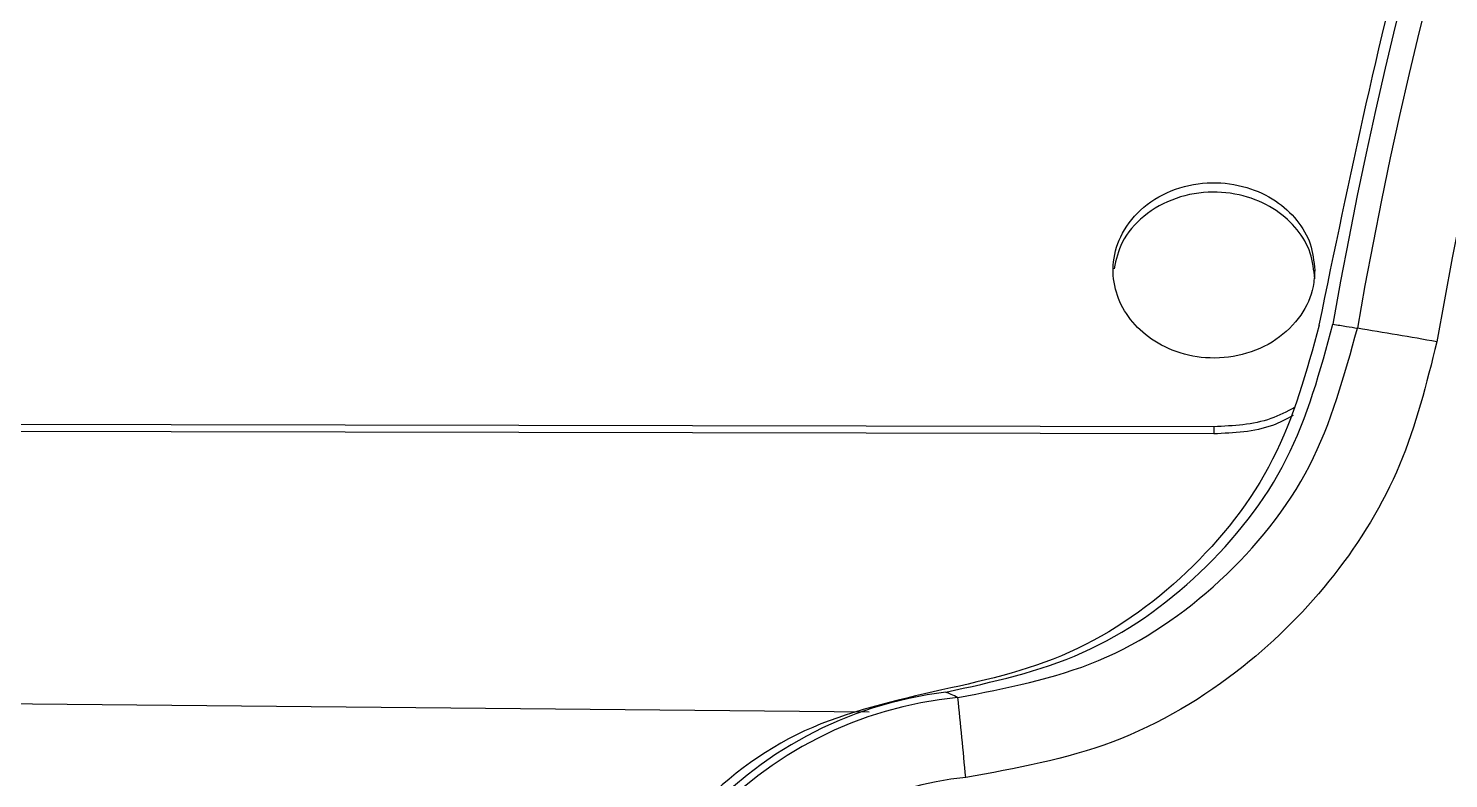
# Model space of a CAD drawing. Header units: millimetres. Extents: x 2384 to 4064, y 886 to 2074.
# Drawn here: x 2781.81 to 2813.5, y 1814.89 to 1831.64 of the extents above; entities that cross this region are included whole.
import ezdxf

# ---------------------------------------------------------------- set-up
doc = ezdxf.new("R2010")
doc.units = ezdxf.units.MM

msp = doc.modelspace()

# ---------------------------------------------------------------- linework, layer by layer
at = {"color": 7, "linetype": 'Continuous', "lineweight": 25}
for p, q in [((2808.255, 1822.586), (2771.255, 1822.653)), ((2808.256, 1822.745), (2771.256, 1822.813)), ((2808.256, 1822.745), (2808.255, 1822.586)), ((2800.568, 1816.376), (2770.117, 1816.661))]:
    msp.add_line(p, q, dxfattribs=at)
for centre, radius, start, end in [((2908.357, 1808.129), 98.896, 99.98751, 170.15867), ((2908.374, 1808.161), 98.356, 99.97048, 170.17569), ((2908.377, 1808.167), 96.559, 99.97048, 170.17569), ((2787.262, 1677.108), 149.803, 80.01559, 80.70386), ((2803.358, 1807.995), 8.89, 96.9898, 263.1569), ((2803.375, 1808.027), 8.712, 95.4458, 264.7009), ((2573.078, 1793.462), 230.644, 5.33659, 5.78237), ((2803.378, 1808.032), 6.912, 95.4458, 264.7009)]:
    msp.add_arc(centre, radius, start, end, dxfattribs=at)
for points, knots in [([(2810.608, 1825.01), (2811.292, 1828.31), (2812.659, 1834.911), (2815.974, 1844.482), (2820.181, 1853.679), (2825.305, 1862.415), (2831.353, 1870.51), (2836.074, 1876.029), (2838.961, 1878.594), (2839.33, 1878.923)], [0, 0, 0, 0, 0.1626891, 0.3253783, 0.4880674, 0.6507566, 0.8134457, 0.9761349, 1, 1, 1, 1]), ([(2810.511, 1826.237), (2810.49, 1826.437), (2810.45, 1826.837), (2810.128, 1827.38), (2809.641, 1827.824), (2808.981, 1828.128), (2808.201, 1828.233), (2807.388, 1828.089), (2806.675, 1827.692), (2806.189, 1827.107), (2805.983, 1826.45), (2806.028, 1825.816), (2806.283, 1825.246), (2806.724, 1824.766), (2807.336, 1824.413), (2808.089, 1824.243), (2808.905, 1824.313), (2809.662, 1824.645), (2810.219, 1825.192), (2810.48, 1825.764), (2810.503, 1826.115), (2810.511, 1826.237)], [0, 0, 0, 0, 0.046279, 0.092724, 0.141724, 0.195202, 0.253702, 0.315281, 0.376932, 0.43439, 0.485836, 0.533043, 0.57924, 0.627325, 0.679266, 0.736373, 0.797512, 0.859391, 0.918431, 0.971633, 1, 1, 1, 1]), ([(2810.509, 1826.046), (2810.489, 1826.242), (2810.449, 1826.635), (2810.133, 1827.169), (2809.652, 1827.609), (2808.998, 1827.914), (2808.218, 1828.024), (2807.397, 1827.887), (2806.683, 1827.491), (2806.182, 1826.921), (2806.079, 1826.475), (2806.032, 1826.273)], [0, 0, 0, 0, 0.094563, 0.1894808, 0.2900447, 0.4006201, 0.5223888, 0.6514451, 0.7808344, 0.9007351, 1, 1, 1, 1]), ([(2802.276, 1816.819), (2803.321, 1817.047), (2805.409, 1817.502), (2808.055, 1819.384), (2810.073, 1821.931), (2810.635, 1823.998), (2810.916, 1825.032)], [0, 0, 0, 0, 0.250065, 0.499446, 0.749386, 1, 1, 1, 1]), ([(2802.549, 1816.699), (2803.621, 1816.905), (2805.766, 1817.317), (2808.505, 1819.195), (2810.595, 1821.779), (2811.172, 1823.888), (2811.461, 1824.944)], [0, 0, 0, 0, 0.2498556, 0.4996698, 0.7497111, 1, 1, 1, 1]), ([(2810.916, 1825.032), (2811.018, 1825.017), (2811.2, 1824.989), (2811.381, 1824.957), (2811.461, 1824.944)], [0, 0, 0, 0, 0.56, 1, 1, 1, 1]), ([(2813.235, 1824.642), (2813.003, 1823.708), (2812.541, 1821.844), (2811.019, 1819.359), (2808.874, 1817.194), (2806.063, 1815.515), (2803.838, 1815.114), (2802.722, 1814.913)], [0, 0, 0, 0, 0.187281, 0.373678, 0.560798, 0.779955, 1, 1, 1, 1]), ([(2810.029, 1822.992), (2809.876, 1822.913), (2809.332, 1822.631), (2808.706, 1822.605), (2808.255, 1822.586)], [0, 0, 0, 0, 0.279986, 1, 1, 1, 1]), ([(2810.06, 1823.171), (2809.886, 1823.081), (2809.331, 1822.793), (2808.694, 1822.765), (2808.256, 1822.745)], [0, 0, 0, 0, 0.313137, 1, 1, 1, 1]), ([(2802.549, 1816.699), (2802.498, 1816.722), (2802.408, 1816.763), (2802.316, 1816.802), (2802.276, 1816.819)], [0, 0, 0, 0, 0.56, 1, 1, 1, 1])]:
    msp.add_open_spline(points, degree=3, knots=knots, dxfattribs=at)
for points in [[(2810.608, 1825.01), (2810.327, 1823.982), (2809.766, 1821.927), (2807.754, 1819.392), (2805.12, 1817.511), (2803.039, 1817.054), (2801.998, 1816.826)], [(2801.998, 1816.826), (2800.949, 1816.581), (2798.851, 1816.092), (2796.289, 1814.007), (2794.597, 1811.228), (2794.005, 1808.011), (2794.585, 1804.792), (2796.267, 1802.007), (2798.82, 1799.913), (2800.917, 1799.416), (2801.965, 1799.167)]]:
    msp.add_open_spline(points, degree=3, dxfattribs=at)

doc.saveas('drawing.dxf')
